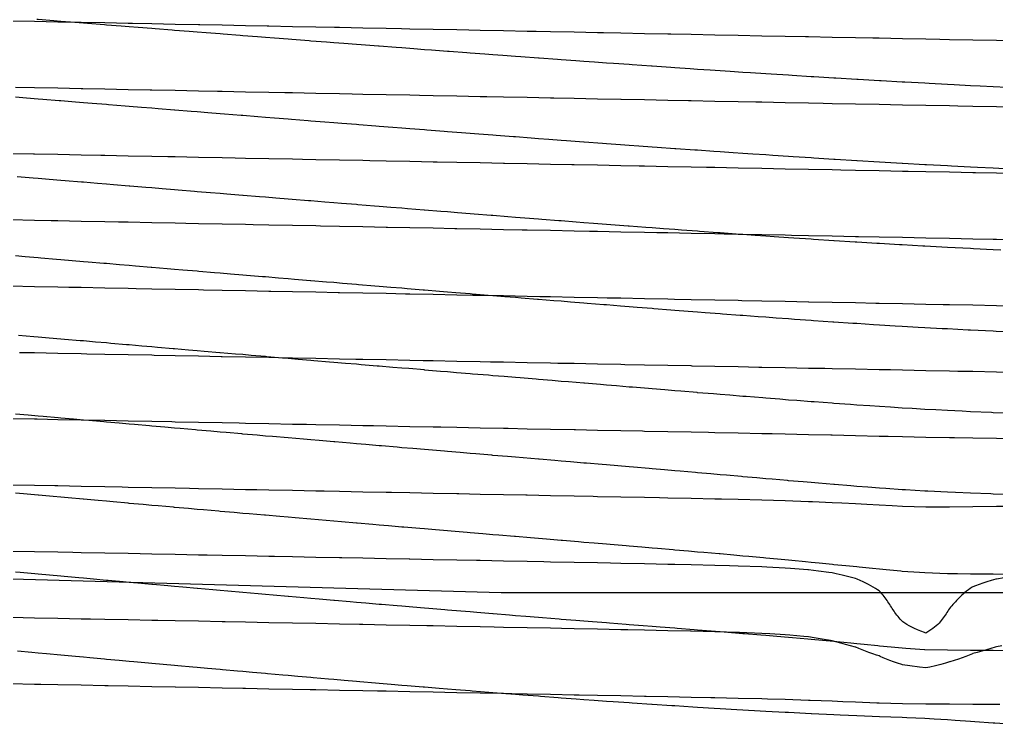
# Model space of a CAD drawing. Header units: metres. Extents: x 0 to 7092, y 40 to 458.
# Drawn here: x 3620.2 to 3710.5, y 97.9 to 163 of the extents above; entities that cross this region are included whole.
import ezdxf

# ---------------------------------------------------------------- set-up
doc = ezdxf.new("R2010")
doc.units = ezdxf.units.M

msp = doc.modelspace()

# ---------------------------------------------------------------- linework, layer by layer
at = {"color": 1}
msp.add_lwpolyline([(3530.956, 109.89), (3600.688, 111.843), (3600.688, 111.843), (3600.688, 111.843), (3600.688, 111.843), (3600.688, 111.843), (3600.688, 111.843), (3664.704, 110.057), (3664.704, 110.057), (3664.704, 110.057), (3664.704, 110.057), (3664.704, 110.057), (3664.704, 110.057), (3664.704, 110.057), (3664.704, 110.057), (3719.453, 110.073)], dxfattribs=at)
at = {"layer": 'Contour_Level_10'}
for points in [[(3712.271, 134.108), (3710.457, 134.189), (3710.17, 134.202), (3708.068, 134.302), (3707.869, 134.312), (3705.967, 134.409), (3705.478, 134.435), (3703.866, 134.523), (3703.24, 134.559), (3701.765, 134.643), (3701.129, 134.682), (3699.664, 134.77), (3699.123, 134.805), (3697.563, 134.904), (3697.202, 134.928), (3695.462, 135.043), (3695.351, 135.051), (3693.562, 135.174), (3693.361, 135.188), (3691.823, 135.297), (3691.26, 135.337), (3690.119, 135.42), (3689.159, 135.49), (3688.446, 135.544), (3687.057, 135.647), (3686.797, 135.667), (3685.173, 135.79), (3684.956, 135.806), (3683.57, 135.913), (3682.855, 135.968), (3681.979, 136.036), (3680.754, 136.131), (3680.4, 136.159), (3678.833, 136.282), (3678.653, 136.296), (3677.278, 136.405), (3676.552, 136.463), (3675.728, 136.529), (3674.451, 136.63), (3674.185, 136.652), (3672.649, 136.775), (3672.35, 136.799), (3671.118, 136.898), (3670.249, 136.968), (3669.592, 137.021), (3668.148, 137.138), (3668.069, 137.144), (3666.551, 137.267), (3666.046, 137.308), (3665.037, 137.39), (3663.945, 137.479), (3663.525, 137.514), (3662.017, 137.637), (3661.844, 137.651), (3660.512, 137.76), (3659.743, 137.823), (3659.01, 137.883), (3657.642, 137.995), (3657.509, 138.006), (3656.013, 138.129), (3655.541, 138.168), (3654.519, 138.252), (3653.44, 138.341), (3653.026, 138.375), (3651.537, 138.498), (3651.339, 138.515), (3650.05, 138.622), (3649.238, 138.689), (3648.565, 138.745), (3647.137, 138.863), (3647.082, 138.868), (3645.602, 138.991), (3645.035, 139.038), (3644.124, 139.114), (3642.934, 139.213), (3642.648, 139.237), (3641.174, 139.36), (3640.833, 139.389), (3639.703, 139.483), (3638.732, 139.565), (3638.232, 139.607), (3636.764, 139.73), (3636.631, 139.741), (3635.298, 139.853), (3634.53, 139.917), (3633.834, 139.976), (3632.429, 140.094), (3632.37, 140.099), (3630.909, 140.222), (3630.328, 140.271), (3629.45, 140.345), (3628.227, 140.449), (3627.991, 140.468), (3626.535, 140.592), (3626.126, 140.626), (3625.079, 140.715), (3624.024, 140.804), (3623.625, 140.838), (3622.172, 140.961), (3621.923, 140.982), (3620.72, 141.084), (3619.822, 141.16)], [(3712.637, 124.241), (3710.469, 124.275), (3708.301, 124.31), (3706.596, 124.339), (3706.132, 124.347), (3703.964, 124.388), (3701.796, 124.433), (3700.463, 124.462), (3699.628, 124.481), (3697.46, 124.532), (3695.292, 124.583), (3695.184, 124.586), (3693.124, 124.633), (3690.956, 124.682), (3689.741, 124.709), (3688.788, 124.729), (3686.62, 124.775), (3684.452, 124.82), (3683.885, 124.832), (3682.284, 124.864), (3680.116, 124.908), (3677.948, 124.951), (3677.773, 124.955), (3675.779, 124.995), (3673.611, 125.038), (3671.578, 125.078), (3671.443, 125.081), (3669.275, 125.124), (3667.107, 125.167), (3665.364, 125.201), (3664.939, 125.21), (3662.771, 125.253), (3660.603, 125.295), (3659.147, 125.324), (3658.435, 125.338), (3656.267, 125.381), (3654.099, 125.424), (3652.929, 125.447), (3651.931, 125.467), (3649.763, 125.51), (3647.595, 125.553), (3646.71, 125.571), (3645.427, 125.596), (3643.258, 125.639), (3641.09, 125.682), (3640.492, 125.694), (3638.922, 125.725), (3636.754, 125.768), (3634.586, 125.811), (3634.274, 125.817), (3632.418, 125.854), (3630.25, 125.896), (3628.082, 125.939), (3628.056, 125.94), (3625.914, 125.982), (3623.746, 126.025), (3621.837, 126.063), (3621.578, 126.068), (3619.41, 126.111)]]:
    msp.add_lwpolyline(points, dxfattribs=at)
at = {"layer": 'Contour_Level_11'}
for points in [[(3712.271, 126.589), (3710.17, 126.673), (3710.031, 126.679), (3708.068, 126.765), (3707.306, 126.802), (3705.967, 126.867), (3704.88, 126.925), (3703.866, 126.979), (3702.69, 127.048), (3701.765, 127.102), (3700.676, 127.171), (3699.664, 127.235), (3698.793, 127.294), (3697.563, 127.378), (3697.006, 127.417), (3695.462, 127.528), (3695.29, 127.541), (3693.639, 127.664), (3693.361, 127.684), (3692.031, 127.787), (3691.26, 127.846), (3690.451, 127.91), (3689.159, 128.012), (3688.893, 128.033), (3687.357, 128.156), (3687.057, 128.18), (3685.836, 128.279), (3684.956, 128.351), (3684.324, 128.402), (3682.855, 128.523), (3682.819, 128.526), (3681.323, 128.649), (3680.754, 128.695), (3679.829, 128.772), (3678.653, 128.869), (3678.339, 128.895), (3676.852, 129.018), (3676.552, 129.043), (3675.367, 129.141), (3674.451, 129.217), (3673.883, 129.264), (3672.4, 129.387), (3672.35, 129.392), (3670.919, 129.511), (3670.249, 129.566), (3669.438, 129.634), (3668.148, 129.741), (3667.959, 129.757), (3666.481, 129.88), (3666.046, 129.916), (3665.004, 130.003), (3663.945, 130.091), (3663.528, 130.126), (3662.054, 130.249), (3661.844, 130.267), (3660.581, 130.372), (3659.743, 130.442), (3659.11, 130.495), (3657.642, 130.618), (3657.64, 130.619), (3656.173, 130.742), (3655.541, 130.795), (3654.707, 130.865), (3653.44, 130.971), (3653.242, 130.988), (3651.781, 131.111), (3651.339, 131.148), (3650.321, 131.234), (3649.238, 131.326), (3648.863, 131.357), (3647.406, 131.48), (3647.137, 131.503), (3645.953, 131.604), (3645.035, 131.681), (3644.501, 131.727), (3643.051, 131.85), (3642.934, 131.86), (3641.603, 131.973), (3640.833, 132.038), (3640.157, 132.096), (3638.732, 132.218), (3638.713, 132.219), (3637.272, 132.342), (3636.631, 132.397), (3635.832, 132.465), (3634.53, 132.577), (3634.393, 132.589), (3632.957, 132.712), (3632.429, 132.757), (3631.522, 132.835), (3630.328, 132.937), (3630.089, 132.958), (3628.657, 133.081), (3628.227, 133.118), (3627.228, 133.204), (3626.126, 133.299), (3625.799, 133.327), (3624.372, 133.45), (3624.024, 133.48), (3622.946, 133.574), (3621.923, 133.662), (3621.521, 133.697), (3620.097, 133.82)], [(3712.637, 118.021), (3710.469, 118.001), (3708.301, 117.967), (3706.132, 117.939), (3703.964, 117.947), (3701.796, 118.012), (3700.845, 118.06), (3699.628, 118.12), (3698.509, 118.183), (3697.46, 118.241), (3696.182, 118.306), (3695.292, 118.351), (3693.467, 118.429), (3693.124, 118.444), (3690.956, 118.52), (3689.871, 118.553), (3688.788, 118.584), (3686.62, 118.64), (3685.087, 118.676), (3684.452, 118.69), (3682.284, 118.738), (3680.116, 118.783), (3679.329, 118.799), (3677.948, 118.827), (3675.779, 118.871), (3673.611, 118.914), (3673.207, 118.922), (3671.443, 118.957), (3669.275, 119), (3667.107, 119.043), (3667.004, 119.045), (3664.939, 119.086), (3662.771, 119.129), (3660.788, 119.168), (3660.603, 119.172), (3658.435, 119.215), (3656.267, 119.258), (3654.57, 119.291), (3654.099, 119.301), (3651.931, 119.344), (3649.763, 119.386), (3648.352, 119.414), (3647.595, 119.429), (3645.427, 119.472), (3643.258, 119.515), (3642.134, 119.538), (3641.09, 119.558), (3638.922, 119.601), (3636.754, 119.644), (3635.916, 119.661), (3634.586, 119.687), (3632.418, 119.73), (3630.25, 119.773), (3629.697, 119.784), (3628.082, 119.816), (3625.914, 119.859), (3623.746, 119.902), (3623.479, 119.907), (3621.578, 119.945), (3619.41, 119.987)]]:
    msp.add_lwpolyline(points, dxfattribs=at)
at = {"layer": 'Contour_Level_12'}
for points in [[(3712.271, 119.099), (3710.17, 119.161), (3709.955, 119.168), (3708.068, 119.233), (3706.681, 119.291), (3705.967, 119.321), (3704.138, 119.414), (3703.866, 119.428), (3702.063, 119.538), (3701.765, 119.556), (3700.253, 119.661), (3699.664, 119.701), (3698.589, 119.784), (3697.563, 119.862), (3697.015, 119.907), (3695.501, 120.03), (3695.462, 120.033), (3694.045, 120.153), (3693.361, 120.211), (3692.604, 120.276), (3691.26, 120.392), (3691.176, 120.399), (3689.763, 120.523), (3689.159, 120.575), (3688.349, 120.646), (3687.057, 120.758), (3686.935, 120.769), (3685.52, 120.892), (3684.956, 120.941), (3684.101, 121.015), (3682.855, 121.123), (3682.678, 121.138), (3681.249, 121.261), (3680.754, 121.304), (3679.815, 121.384), (3678.653, 121.484), (3678.377, 121.508), (3676.934, 121.631), (3676.552, 121.663), (3675.487, 121.754), (3674.451, 121.842), (3674.037, 121.877), (3672.584, 122), (3672.35, 122.02), (3671.128, 122.123), (3670.249, 122.197), (3669.671, 122.246), (3668.213, 122.369), (3668.148, 122.375), (3666.754, 122.492), (3666.046, 122.552), (3665.295, 122.616), (3663.945, 122.729), (3663.836, 122.739), (3662.378, 122.862), (3661.844, 122.907), (3660.921, 122.985), (3659.743, 123.085), (3659.465, 123.108), (3658.011, 123.231), (3657.642, 123.263), (3656.56, 123.354), (3655.541, 123.441), (3655.109, 123.477), (3653.661, 123.601), (3653.44, 123.619), (3652.216, 123.724), (3651.339, 123.798), (3650.772, 123.847), (3649.331, 123.97), (3649.238, 123.978), (3647.893, 124.093), (3647.137, 124.158), (3646.457, 124.216), (3645.035, 124.338), (3645.023, 124.339), (3643.593, 124.462), (3642.934, 124.519), (3642.164, 124.586), (3640.833, 124.7), (3640.737, 124.709), (3639.314, 124.832), (3638.732, 124.882), (3637.893, 124.955), (3636.631, 125.064), (3636.473, 125.078), (3635.056, 125.201), (3634.53, 125.247), (3633.642, 125.324), (3632.429, 125.43), (3632.229, 125.447), (3630.818, 125.571), (3630.328, 125.613), (3629.41, 125.694), (3628.227, 125.797), (3628.002, 125.817), (3626.597, 125.94), (3626.126, 125.981), (3625.194, 126.063), (3624.024, 126.166), (3623.791, 126.186), (3622.391, 126.309), (3621.923, 126.35), (3620.992, 126.432), (3619.822, 126.535)], [(3711.182, 111.411), (3710.469, 111.301), (3710.424, 111.288), (3710.001, 111.165), (3709.604, 111.042), (3709.228, 110.919), (3708.873, 110.796), (3708.536, 110.673), (3708.301, 110.583), (3708.248, 110.55), (3708.059, 110.426), (3707.884, 110.303), (3707.72, 110.18), (3707.566, 110.057), (3707.422, 109.934), (3707.285, 109.811), (3707.155, 109.688), (3707.03, 109.565), (3706.911, 109.441), (3706.795, 109.318), (3706.682, 109.195), (3706.571, 109.072), (3706.461, 108.949), (3706.351, 108.826), (3706.242, 108.703), (3706.132, 108.581), (3706.132, 108.58), (3706.058, 108.456), (3705.982, 108.333), (3705.903, 108.21), (3705.822, 108.087), (3705.738, 107.964), (3705.652, 107.841), (3705.565, 107.718), (3705.475, 107.595), (3705.382, 107.471), (3705.282, 107.348), (3705.173, 107.225), (3705.052, 107.102), (3704.915, 106.979), (3704.765, 106.856), (3704.601, 106.733), (3704.425, 106.61), (3704.24, 106.486), (3704.046, 106.363), (3703.964, 106.313), (3703.827, 106.363), (3703.503, 106.486), (3703.196, 106.61), (3702.911, 106.733), (3702.65, 106.856), (3702.415, 106.979), (3702.204, 107.102), (3702.013, 107.225), (3701.837, 107.348), (3701.796, 107.379), (3701.707, 107.471), (3701.594, 107.595), (3701.486, 107.718), (3701.384, 107.841), (3701.287, 107.964), (3701.193, 108.087), (3701.103, 108.21), (3701.016, 108.333), (3700.932, 108.456), (3700.85, 108.58), (3700.77, 108.703), (3700.691, 108.826), (3700.612, 108.949), (3700.533, 109.072), (3700.452, 109.195), (3700.37, 109.318), (3700.286, 109.441), (3700.197, 109.565), (3700.105, 109.688), (3700.006, 109.811), (3699.901, 109.934), (3699.789, 110.057), (3699.668, 110.18), (3699.628, 110.219), (3699.5, 110.303), (3699.305, 110.426), (3699.101, 110.55), (3698.885, 110.673), (3698.658, 110.796), (3698.418, 110.919), (3698.164, 111.042), (3697.893, 111.165), (3697.606, 111.288), (3697.46, 111.348), (3697.215, 111.411), (3696.723, 111.535), (3696.208, 111.658), (3695.668, 111.781), (3695.292, 111.863), (3694.988, 111.904), (3694.048, 112.027), (3693.124, 112.144), (3693.045, 112.15), (3691.455, 112.273), (3690.956, 112.311), (3689.252, 112.396), (3688.788, 112.419), (3686.62, 112.497), (3685.798, 112.52), (3684.452, 112.557), (3682.284, 112.609), (3680.766, 112.643), (3680.116, 112.657), (3677.948, 112.702), (3675.779, 112.746), (3674.817, 112.766), (3673.611, 112.79), (3671.443, 112.833), (3669.275, 112.876), (3668.642, 112.889), (3667.107, 112.919), (3664.939, 112.962), (3662.771, 113.005), (3662.43, 113.012), (3660.603, 113.048), (3658.435, 113.091), (3656.267, 113.134), (3656.212, 113.135), (3654.099, 113.177), (3651.931, 113.22), (3649.994, 113.258), (3649.763, 113.263), (3647.595, 113.306), (3645.427, 113.349), (3643.776, 113.381), (3643.258, 113.392), (3641.09, 113.435), (3638.922, 113.477), (3637.558, 113.505), (3636.754, 113.52), (3634.586, 113.563), (3632.418, 113.606), (3631.339, 113.628), (3630.25, 113.649), (3628.082, 113.692), (3625.914, 113.735), (3625.121, 113.751), (3623.746, 113.778), (3621.578, 113.821), (3619.41, 113.864)]]:
    msp.add_lwpolyline(points, dxfattribs=at)
at = {"layer": 'Contour_Level_13'}
for points in [[(3712.271, 111.724), (3710.17, 111.743), (3708.068, 111.763), (3706.894, 111.781), (3705.967, 111.795), (3703.866, 111.87), (3703.378, 111.904), (3701.765, 112.015), (3701.632, 112.027), (3700.297, 112.15), (3699.664, 112.208), (3699.013, 112.273), (3697.779, 112.396), (3697.563, 112.418), (3696.558, 112.52), (3695.462, 112.63), (3695.332, 112.643), (3694.091, 112.766), (3693.361, 112.838), (3692.835, 112.889), (3691.559, 113.012), (3691.26, 113.041), (3690.256, 113.135), (3689.159, 113.238), (3688.938, 113.258), (3687.592, 113.381), (3687.057, 113.43), (3686.226, 113.505), (3684.956, 113.618), (3684.847, 113.628), (3683.443, 113.751), (3682.855, 113.802), (3682.026, 113.874), (3680.754, 113.984), (3680.599, 113.997), (3679.156, 114.12), (3678.653, 114.163), (3677.705, 114.243), (3676.552, 114.341), (3676.248, 114.366), (3674.784, 114.489), (3674.451, 114.518), (3673.315, 114.613), (3672.35, 114.694), (3671.845, 114.736), (3670.373, 114.859), (3670.249, 114.869), (3668.9, 114.982), (3668.148, 115.045), (3667.427, 115.105), (3666.046, 115.221), (3665.956, 115.228), (3664.487, 115.351), (3663.945, 115.397), (3663.02, 115.474), (3661.844, 115.573), (3661.555, 115.598), (3660.094, 115.721), (3659.743, 115.75), (3658.637, 115.844), (3657.642, 115.928), (3657.183, 115.967), (3655.732, 116.09), (3655.541, 116.106), (3654.287, 116.213), (3653.44, 116.285), (3652.844, 116.336), (3651.405, 116.459), (3651.339, 116.465), (3649.971, 116.583), (3649.238, 116.646), (3648.54, 116.706), (3647.137, 116.827), (3647.112, 116.829), (3645.689, 116.952), (3645.035, 117.008), (3644.269, 117.075), (3642.934, 117.191), (3642.852, 117.198), (3641.439, 117.321), (3640.833, 117.374), (3640.03, 117.444), (3638.732, 117.558), (3638.622, 117.568), (3637.22, 117.691), (3636.631, 117.742), (3635.819, 117.814), (3634.53, 117.927), (3634.421, 117.937), (3633.026, 118.06), (3632.429, 118.113), (3631.634, 118.183), (3630.328, 118.299), (3630.243, 118.306), (3628.856, 118.429), (3628.227, 118.485), (3627.471, 118.553), (3626.126, 118.672), (3626.087, 118.676), (3624.706, 118.799), (3624.024, 118.86), (3623.326, 118.922), (3621.948, 119.045), (3621.923, 119.047), (3620.573, 119.168), (3619.822, 119.235)], [(3710.969, 105.132), (3710.469, 105.048), (3710.349, 105.009), (3709.961, 104.886), (3709.555, 104.763), (3709.131, 104.64), (3708.685, 104.517), (3708.301, 104.415), (3708.252, 104.393), (3707.961, 104.27), (3707.65, 104.147), (3707.318, 104.024), (3706.964, 103.901), (3706.584, 103.778), (3706.177, 103.655), (3706.132, 103.642), (3705.774, 103.532), (3705.334, 103.408), (3704.85, 103.285), (3704.319, 103.162), (3703.964, 103.085), (3703.369, 103.162), (3702.479, 103.285), (3701.796, 103.388), (3701.728, 103.408), (3701.334, 103.532), (3700.968, 103.655), (3700.627, 103.778), (3700.309, 103.901), (3700.012, 104.024), (3699.735, 104.147), (3699.628, 104.197), (3699.403, 104.27), (3699.042, 104.393), (3698.698, 104.517), (3698.371, 104.64), (3698.06, 104.763), (3697.762, 104.886), (3697.478, 105.009), (3697.46, 105.017), (3697.007, 105.132), (3696.539, 105.255), (3696.085, 105.378), (3695.643, 105.502), (3695.292, 105.602), (3695.147, 105.625), (3694.377, 105.748), (3693.622, 105.871), (3693.124, 105.953), (3692.69, 105.994), (3691.389, 106.117), (3690.956, 106.158), (3689.539, 106.24), (3688.788, 106.284), (3686.745, 106.363), (3686.62, 106.368), (3684.452, 106.432), (3682.284, 106.485), (3682.221, 106.486), (3680.116, 106.533), (3677.948, 106.579), (3676.427, 106.61), (3675.779, 106.623), (3673.611, 106.666), (3671.443, 106.71), (3670.279, 106.733), (3669.275, 106.753), (3667.107, 106.796), (3664.939, 106.839), (3664.071, 106.856), (3662.771, 106.882), (3660.603, 106.925), (3658.435, 106.967), (3657.854, 106.979), (3656.267, 107.01), (3654.099, 107.053), (3651.931, 107.096), (3651.636, 107.102), (3649.763, 107.139), (3647.595, 107.182), (3645.427, 107.225), (3645.418, 107.225), (3643.258, 107.268), (3641.09, 107.311), (3639.199, 107.348), (3638.922, 107.354), (3636.754, 107.397), (3634.586, 107.44), (3632.981, 107.471), (3632.418, 107.483), (3630.25, 107.526), (3628.082, 107.568), (3626.763, 107.595), (3625.914, 107.611), (3623.746, 107.654), (3621.578, 107.697), (3620.545, 107.718), (3619.41, 107.74)]]:
    msp.add_lwpolyline(points, dxfattribs=at)
at = {"layer": 'Contour_Level_14'}
for points in [[(3712.271, 104.66), (3710.17, 104.694), (3708.068, 104.715), (3705.967, 104.727), (3703.866, 104.761), (3703.837, 104.763), (3702.095, 104.886), (3701.765, 104.91), (3700.744, 105.009), (3699.664, 105.116), (3699.504, 105.132), (3698.267, 105.255), (3697.563, 105.326), (3697.016, 105.378), (3695.734, 105.502), (3695.462, 105.528), (3694.397, 105.625), (3693.361, 105.72), (3693.036, 105.748), (3691.623, 105.871), (3691.26, 105.903), (3690.171, 105.994), (3689.159, 106.079), (3688.694, 106.117), (3687.189, 106.24), (3687.057, 106.251), (3685.654, 106.363), (3684.956, 106.419), (3684.107, 106.486), (3682.855, 106.586), (3682.551, 106.61), (3680.984, 106.733), (3680.754, 106.751), (3679.413, 106.856), (3678.653, 106.916), (3677.844, 106.979), (3676.552, 107.08), (3676.276, 107.102), (3674.712, 107.225), (3674.451, 107.246), (3673.155, 107.348), (3672.35, 107.412), (3671.604, 107.471), (3670.249, 107.579), (3670.06, 107.595), (3668.525, 107.718), (3668.148, 107.748), (3666.999, 107.841), (3666.046, 107.918), (3665.481, 107.964), (3663.971, 108.087), (3663.945, 108.089), (3662.473, 108.21), (3661.844, 108.262), (3660.981, 108.333), (3659.743, 108.436), (3659.497, 108.456), (3658.022, 108.58), (3657.642, 108.611), (3656.555, 108.703), (3655.541, 108.788), (3655.095, 108.826), (3653.642, 108.949), (3653.44, 108.966), (3652.197, 109.072), (3651.339, 109.145), (3650.758, 109.195), (3649.324, 109.318), (3649.238, 109.326), (3647.898, 109.441), (3647.137, 109.507), (3646.477, 109.565), (3645.06, 109.688), (3645.035, 109.69), (3643.651, 109.811), (3642.934, 109.873), (3642.245, 109.934), (3640.843, 110.057), (3640.833, 110.058), (3639.448, 110.18), (3638.732, 110.243), (3638.056, 110.303), (3636.666, 110.426), (3636.631, 110.43), (3635.283, 110.55), (3634.53, 110.617), (3633.902, 110.673), (3632.524, 110.796), (3632.429, 110.804), (3631.15, 110.919), (3630.328, 110.993), (3629.779, 111.042), (3628.41, 111.165), (3628.227, 111.182), (3627.045, 111.288), (3626.126, 111.371), (3625.681, 111.411), (3624.32, 111.535), (3624.024, 111.561), (3622.962, 111.658), (3621.923, 111.752), (3621.605, 111.781), (3620.251, 111.904), (3619.822, 111.943)], [(3710.783, 99.715), (3710.469, 99.716), (3708.301, 99.718), (3706.132, 99.731), (3703.964, 99.75), (3701.796, 99.781), (3699.628, 99.831), (3699.427, 99.838), (3697.46, 99.913), (3696.289, 99.961), (3695.292, 100.006), (3693.278, 100.084), (3693.124, 100.09), (3690.956, 100.162), (3689.31, 100.207), (3688.788, 100.222), (3686.62, 100.275), (3684.452, 100.323), (3684.093, 100.33), (3682.284, 100.369), (3680.116, 100.413), (3678.106, 100.453), (3677.948, 100.457), (3675.779, 100.5), (3673.611, 100.543), (3671.926, 100.577), (3671.443, 100.586), (3669.275, 100.629), (3667.107, 100.672), (3665.713, 100.7), (3664.939, 100.715), (3662.771, 100.758), (3660.603, 100.801), (3659.496, 100.823), (3658.435, 100.844), (3656.267, 100.887), (3654.099, 100.93), (3653.278, 100.946), (3651.931, 100.973), (3649.763, 101.016), (3647.595, 101.058), (3647.06, 101.069), (3645.427, 101.101), (3643.258, 101.144), (3641.09, 101.187), (3640.841, 101.192), (3638.922, 101.23), (3636.754, 101.273), (3634.623, 101.315), (3634.586, 101.316), (3632.418, 101.359), (3630.25, 101.402), (3628.405, 101.438), (3628.082, 101.445), (3625.914, 101.488), (3623.746, 101.531), (3622.187, 101.562), (3621.578, 101.574), (3619.41, 101.617)]]:
    msp.add_lwpolyline(points, dxfattribs=at)
at = {"layer": 'Contour_Level_15'}
msp.add_lwpolyline([(3712.177, 97.868), (3710.326, 97.991), (3710.17, 98.001), (3708.495, 98.114), (3708.068, 98.142), (3706.652, 98.237), (3705.967, 98.282), (3704.717, 98.36), (3703.866, 98.413), (3702.208, 98.483), (3701.765, 98.503), (3699.664, 98.581), (3699.004, 98.607), (3697.563, 98.664), (3696.044, 98.73), (3695.462, 98.755), (3693.383, 98.853), (3693.361, 98.854), (3691.26, 98.959), (3690.944, 98.976), (3689.159, 99.071), (3688.655, 99.099), (3687.057, 99.189), (3686.484, 99.222), (3684.956, 99.312), (3684.409, 99.345), (3682.855, 99.441), (3682.415, 99.468), (3680.754, 99.574), (3680.49, 99.592), (3678.653, 99.713), (3678.623, 99.715), (3676.812, 99.838), (3676.552, 99.856), (3675.047, 99.961), (3674.451, 100.003), (3673.321, 100.084), (3672.35, 100.154), (3671.628, 100.207), (3670.249, 100.309), (3669.965, 100.33), (3668.332, 100.453), (3668.148, 100.467), (3666.728, 100.577), (3666.046, 100.629), (3665.144, 100.7), (3663.945, 100.794), (3663.579, 100.823), (3662.034, 100.946), (3661.844, 100.961), (3660.509, 101.069), (3659.743, 101.131), (3658.998, 101.192), (3657.642, 101.303), (3657.499, 101.315), (3656.017, 101.438), (3655.541, 101.478), (3654.547, 101.562), (3653.44, 101.655), (3653.086, 101.685), (3651.637, 101.808), (3651.339, 101.833), (3650.198, 101.931), (3649.238, 102.013), (3648.767, 102.054), (3647.344, 102.177), (3647.137, 102.195), (3645.93, 102.3), (3645.035, 102.378), (3644.522, 102.423), (3643.121, 102.547), (3642.934, 102.563), (3641.728, 102.67), (3640.833, 102.749), (3640.339, 102.793), (3638.956, 102.916), (3638.732, 102.936), (3637.579, 103.039), (3636.631, 103.124), (3636.205, 103.162), (3634.837, 103.285), (3634.53, 103.313), (3633.473, 103.408), (3632.429, 103.503), (3632.112, 103.532), (3630.756, 103.655), (3630.328, 103.694), (3629.403, 103.778), (3628.227, 103.885), (3628.053, 103.901), (3626.707, 104.024), (3626.126, 104.077), (3625.363, 104.147), (3624.024, 104.27), (3624.021, 104.27), (3622.684, 104.393), (3621.923, 104.463), (3621.347, 104.517), (3620.013, 104.64)], dxfattribs=at)
at = {"layer": 'Contour_Level_4'}
msp.add_lwpolyline([(3711.478, 161.03), (3710.469, 161.05), (3708.301, 161.093), (3706.132, 161.136), (3705.26, 161.153), (3703.964, 161.179), (3701.796, 161.222), (3699.628, 161.265), (3699.042, 161.276), (3697.46, 161.308), (3695.292, 161.351), (3693.124, 161.393), (3692.824, 161.399), (3690.956, 161.436), (3688.788, 161.479), (3686.62, 161.522), (3686.605, 161.523), (3684.452, 161.565), (3682.284, 161.608), (3680.387, 161.646), (3680.116, 161.651), (3677.948, 161.694), (3675.779, 161.737), (3674.169, 161.769), (3673.611, 161.78), (3671.443, 161.823), (3669.275, 161.866), (3667.951, 161.892), (3667.107, 161.909), (3664.939, 161.952), (3662.771, 161.994), (3661.732, 162.015), (3660.603, 162.037), (3658.435, 162.08), (3656.267, 162.123), (3655.514, 162.138), (3654.099, 162.166), (3651.931, 162.209), (3649.763, 162.252), (3649.296, 162.261), (3647.595, 162.295), (3645.427, 162.338), (3643.258, 162.381), (3643.078, 162.384), (3641.09, 162.424), (3638.922, 162.467), (3636.859, 162.508), (3636.754, 162.51), (3634.586, 162.553), (3632.418, 162.595), (3630.641, 162.631), (3630.25, 162.638), (3628.082, 162.681), (3625.914, 162.724), (3624.423, 162.754), (3623.746, 162.767), (3621.578, 162.81), (3619.41, 162.853)], dxfattribs=at)
at = {"layer": 'Contour_Level_5'}
msp.add_lwpolyline([(3712.637, 154.883), (3710.469, 154.926), (3708.301, 154.969), (3706.902, 154.997), (3706.132, 155.012), (3703.964, 155.055), (3701.796, 155.098), (3700.684, 155.12), (3699.628, 155.141), (3697.46, 155.184), (3695.292, 155.227), (3694.465, 155.243), (3693.124, 155.27), (3690.956, 155.313), (3688.788, 155.356), (3688.247, 155.366), (3686.62, 155.399), (3684.452, 155.442), (3682.284, 155.484), (3682.029, 155.489), (3680.116, 155.527), (3677.948, 155.57), (3675.811, 155.613), (3675.779, 155.613), (3673.611, 155.656), (3671.443, 155.699), (3669.592, 155.736), (3669.275, 155.742), (3667.107, 155.785), (3664.939, 155.828), (3663.374, 155.859), (3662.771, 155.871), (3660.603, 155.914), (3658.435, 155.957), (3657.156, 155.982), (3656.267, 156), (3654.099, 156.043), (3651.931, 156.085), (3650.938, 156.105), (3649.763, 156.128), (3647.595, 156.171), (3645.427, 156.214), (3644.719, 156.228), (3643.258, 156.257), (3641.09, 156.3), (3638.922, 156.343), (3638.501, 156.351), (3636.754, 156.386), (3634.586, 156.429), (3632.418, 156.472), (3632.283, 156.474), (3630.25, 156.515), (3628.082, 156.558), (3626.065, 156.598), (3625.914, 156.601), (3623.746, 156.644), (3621.578, 156.686), (3619.846, 156.721)], dxfattribs=at)
at = {"layer": 'Contour_Level_6'}
msp.add_lwpolyline([(3712.637, 148.76), (3710.469, 148.803), (3708.543, 148.841), (3708.301, 148.846), (3706.132, 148.889), (3703.964, 148.931), (3702.324, 148.964), (3701.796, 148.974), (3699.628, 149.017), (3697.46, 149.06), (3696.106, 149.087), (3695.292, 149.103), (3693.124, 149.146), (3690.956, 149.189), (3689.888, 149.21), (3688.788, 149.232), (3686.62, 149.275), (3684.452, 149.318), (3683.671, 149.333), (3682.284, 149.361), (3680.116, 149.404), (3677.948, 149.447), (3677.452, 149.456), (3675.779, 149.49), (3673.611, 149.533), (3671.443, 149.575), (3671.234, 149.58), (3669.275, 149.618), (3667.107, 149.661), (3665.016, 149.703), (3664.939, 149.704), (3662.771, 149.747), (3660.603, 149.79), (3658.798, 149.826), (3658.435, 149.833), (3656.267, 149.876), (3654.099, 149.919), (3652.579, 149.949), (3651.931, 149.962), (3649.763, 150.005), (3647.595, 150.048), (3646.361, 150.072), (3645.427, 150.091), (3643.258, 150.134), (3641.09, 150.176), (3640.143, 150.195), (3638.922, 150.219), (3636.754, 150.262), (3634.586, 150.305), (3633.925, 150.318), (3632.418, 150.348), (3630.25, 150.391), (3628.082, 150.434), (3627.706, 150.441), (3625.914, 150.477), (3623.746, 150.52), (3621.578, 150.563), (3621.488, 150.565), (3619.41, 150.606)], dxfattribs=at)
at = {"layer": 'Contour_Level_7'}
for points in [[(3711.452, 156.721), (3710.17, 156.783), (3708.972, 156.844), (3708.068, 156.889), (3706.575, 156.967), (3705.967, 156.999), (3704.255, 157.09), (3703.866, 157.111), (3702.007, 157.213), (3701.765, 157.227), (3699.823, 157.336), (3699.664, 157.345), (3697.697, 157.459), (3697.563, 157.467), (3695.623, 157.583), (3695.462, 157.592), (3693.597, 157.706), (3693.361, 157.72), (3691.612, 157.829), (3691.26, 157.851), (3689.666, 157.952), (3689.159, 157.984), (3687.754, 158.075), (3687.057, 158.12), (3685.872, 158.198), (3684.956, 158.258), (3684.018, 158.321), (3682.855, 158.399), (3682.188, 158.444), (3680.754, 158.542), (3680.38, 158.568), (3678.653, 158.687), (3678.593, 158.691), (3676.828, 158.814), (3676.552, 158.833), (3675.08, 158.937), (3674.451, 158.981), (3673.346, 159.06), (3672.35, 159.131), (3671.626, 159.183), (3670.249, 159.282), (3669.919, 159.306), (3668.223, 159.429), (3668.148, 159.435), (3666.542, 159.553), (3666.046, 159.589), (3664.869, 159.676), (3663.945, 159.744), (3663.205, 159.799), (3661.844, 159.9), (3661.549, 159.922), (3659.902, 160.045), (3659.743, 160.057), (3658.264, 160.168), (3657.642, 160.215), (3656.632, 160.291), (3655.541, 160.374), (3655.005, 160.414), (3653.44, 160.533), (3653.385, 160.538), (3651.771, 160.661), (3651.339, 160.694), (3650.163, 160.784), (3649.238, 160.855), (3648.559, 160.907), (3647.137, 161.016), (3646.959, 161.03), (3645.365, 161.153), (3645.035, 161.179), (3643.775, 161.276), (3642.934, 161.341), (3642.188, 161.399), (3640.833, 161.505), (3640.604, 161.523), (3639.025, 161.646), (3638.732, 161.668), (3637.448, 161.769), (3636.631, 161.833), (3635.875, 161.892), (3634.53, 161.997), (3634.304, 162.015), (3632.736, 162.138), (3632.429, 162.162), (3631.171, 162.261), (3630.328, 162.328), (3629.607, 162.384), (3628.227, 162.493), (3628.046, 162.508), (3626.487, 162.631), (3626.126, 162.659), (3624.93, 162.754), (3624.024, 162.825), (3623.375, 162.877), (3621.923, 162.992), (3621.82, 163)], [(3712.637, 142.636), (3710.469, 142.679), (3710.179, 142.685), (3708.301, 142.722), (3706.132, 142.765), (3703.964, 142.808), (3703.959, 142.808), (3701.796, 142.851), (3699.628, 142.894), (3697.743, 142.931), (3697.46, 142.937), (3695.292, 142.979), (3693.124, 143.022), (3691.527, 143.054), (3690.956, 143.065), (3688.788, 143.108), (3686.62, 143.151), (3685.311, 143.177), (3684.452, 143.194), (3682.284, 143.237), (3680.116, 143.28), (3679.094, 143.3), (3677.948, 143.323), (3675.779, 143.366), (3673.611, 143.409), (3672.876, 143.423), (3671.443, 143.452), (3669.275, 143.495), (3667.107, 143.538), (3666.658, 143.547), (3664.939, 143.581), (3662.771, 143.624), (3660.603, 143.666), (3660.44, 143.67), (3658.435, 143.709), (3656.267, 143.752), (3654.221, 143.793), (3654.099, 143.795), (3651.931, 143.838), (3649.763, 143.881), (3648.003, 143.916), (3647.595, 143.924), (3645.427, 143.967), (3643.258, 144.01), (3641.785, 144.039), (3641.09, 144.053), (3638.922, 144.096), (3636.754, 144.139), (3635.567, 144.162), (3634.586, 144.182), (3632.418, 144.225), (3630.25, 144.267), (3629.348, 144.285), (3628.082, 144.31), (3625.914, 144.353), (3623.746, 144.396), (3623.13, 144.408), (3621.578, 144.439), (3619.41, 144.482)]]:
    msp.add_lwpolyline(points, dxfattribs=at)
at = {"layer": 'Contour_Level_8'}
for points in [[(3711.211, 149.21), (3710.17, 149.261), (3708.716, 149.333), (3708.068, 149.366), (3706.324, 149.456), (3705.967, 149.475), (3704.025, 149.58), (3703.866, 149.588), (3701.811, 149.703), (3701.765, 149.705), (3699.671, 149.826), (3699.664, 149.826), (3697.597, 149.949), (3697.563, 149.951), (3695.581, 150.072), (3695.462, 150.079), (3693.616, 150.195), (3693.361, 150.211), (3691.696, 150.318), (3691.26, 150.346), (3689.815, 150.441), (3689.159, 150.485), (3687.968, 150.565), (3687.057, 150.626), (3686.152, 150.688), (3684.956, 150.769), (3684.362, 150.811), (3682.855, 150.916), (3682.596, 150.934), (3680.853, 151.057), (3680.754, 151.064), (3679.132, 151.18), (3678.653, 151.214), (3677.428, 151.303), (3676.552, 151.367), (3675.738, 151.426), (3674.451, 151.521), (3674.062, 151.55), (3672.397, 151.673), (3672.35, 151.676), (3670.748, 151.796), (3670.249, 151.833), (3669.108, 151.919), (3668.148, 151.991), (3667.477, 152.042), (3666.046, 152.15), (3665.854, 152.165), (3664.24, 152.288), (3663.945, 152.311), (3662.634, 152.411), (3661.844, 152.472), (3661.034, 152.535), (3659.743, 152.634), (3659.44, 152.658), (3657.852, 152.781), (3657.642, 152.797), (3656.271, 152.904), (3655.541, 152.961), (3654.694, 153.027), (3653.44, 153.125), (3653.122, 153.15), (3651.554, 153.273), (3651.339, 153.29), (3649.991, 153.396), (3649.238, 153.456), (3648.432, 153.52), (3647.137, 153.622), (3646.875, 153.643), (3645.323, 153.766), (3645.035, 153.789), (3643.775, 153.889), (3642.934, 153.956), (3642.229, 154.012), (3640.833, 154.123), (3640.686, 154.135), (3639.146, 154.258), (3638.732, 154.291), (3637.609, 154.381), (3636.631, 154.46), (3636.075, 154.505), (3634.542, 154.628), (3634.53, 154.629), (3633.012, 154.751), (3632.429, 154.798), (3631.484, 154.874), (3630.328, 154.967), (3629.958, 154.997), (3628.433, 155.12), (3628.227, 155.137), (3626.911, 155.243), (3626.126, 155.307), (3625.39, 155.366), (3624.024, 155.477), (3623.871, 155.489), (3622.353, 155.613), (3621.923, 155.647), (3620.836, 155.736), (3619.822, 155.818)], [(3711.788, 136.529), (3710.469, 136.555), (3708.301, 136.597), (3706.132, 136.64), (3705.556, 136.652), (3703.964, 136.683), (3701.796, 136.726), (3699.628, 136.769), (3699.343, 136.775), (3697.46, 136.812), (3695.292, 136.855), (3693.144, 136.898), (3693.124, 136.898), (3690.956, 136.941), (3688.788, 136.984), (3686.942, 137.021), (3686.62, 137.027), (3684.452, 137.07), (3682.284, 137.113), (3680.732, 137.144), (3680.116, 137.156), (3677.948, 137.199), (3675.779, 137.242), (3674.517, 137.267), (3673.611, 137.285), (3671.443, 137.328), (3669.275, 137.371), (3668.299, 137.39), (3667.107, 137.414), (3664.939, 137.457), (3662.771, 137.5), (3662.081, 137.514), (3660.603, 137.543), (3658.435, 137.586), (3656.267, 137.629), (3655.863, 137.637), (3654.099, 137.672), (3651.931, 137.715), (3649.763, 137.757), (3649.645, 137.76), (3647.595, 137.8), (3645.427, 137.843), (3643.427, 137.883), (3643.258, 137.886), (3641.09, 137.929), (3638.922, 137.972), (3637.208, 138.006), (3636.754, 138.015), (3634.586, 138.058), (3632.418, 138.101), (3630.99, 138.129), (3630.25, 138.144), (3628.082, 138.187), (3625.914, 138.23), (3624.772, 138.252), (3623.746, 138.273), (3621.578, 138.315), (3619.41, 138.358)]]:
    msp.add_lwpolyline(points, dxfattribs=at)
at = {"layer": 'Contour_Level_9'}
for points in [[(3710.874, 141.7), (3710.17, 141.733), (3708.346, 141.823), (3708.068, 141.837), (3705.967, 141.945), (3705.953, 141.946), (3703.866, 142.059), (3703.685, 142.069), (3701.765, 142.178), (3701.516, 142.192), (3699.664, 142.301), (3699.432, 142.315), (3697.563, 142.43), (3697.422, 142.438), (3695.475, 142.562), (3695.462, 142.562), (3693.588, 142.685), (3693.361, 142.7), (3691.747, 142.808), (3691.26, 142.841), (3689.946, 142.931), (3689.159, 142.985), (3688.177, 143.054), (3687.057, 143.133), (3686.438, 143.177), (3684.956, 143.283), (3684.723, 143.3), (3683.033, 143.423), (3682.855, 143.436), (3681.364, 143.547), (3680.754, 143.592), (3679.711, 143.67), (3678.653, 143.749), (3678.072, 143.793), (3676.552, 143.908), (3676.445, 143.916), (3674.833, 144.039), (3674.451, 144.068), (3673.231, 144.162), (3672.35, 144.23), (3671.637, 144.285), (3670.249, 144.393), (3670.05, 144.408), (3668.473, 144.532), (3668.148, 144.557), (3666.903, 144.655), (3666.046, 144.722), (3665.338, 144.778), (3663.945, 144.888), (3663.778, 144.901), (3662.225, 145.024), (3661.844, 145.054), (3660.676, 145.147), (3659.743, 145.221), (3659.132, 145.27), (3657.642, 145.389), (3657.59, 145.393), (3656.055, 145.517), (3655.541, 145.558), (3654.523, 145.64), (3653.44, 145.727), (3652.994, 145.763), (3651.468, 145.886), (3651.339, 145.896), (3649.947, 146.009), (3649.238, 146.066), (3648.427, 146.132), (3647.137, 146.237), (3646.911, 146.255), (3645.397, 146.378), (3645.035, 146.408), (3643.887, 146.502), (3642.934, 146.579), (3642.378, 146.625), (3640.872, 146.748), (3640.833, 146.751), (3639.369, 146.871), (3638.732, 146.923), (3637.867, 146.994), (3636.631, 147.095), (3636.368, 147.117), (3634.87, 147.24), (3634.53, 147.268), (3633.375, 147.363), (3632.429, 147.441), (3631.882, 147.486), (3630.389, 147.61), (3630.328, 147.615), (3628.9, 147.733), (3628.227, 147.788), (3627.411, 147.856), (3626.126, 147.962), (3625.923, 147.979), (3624.437, 148.102), (3624.024, 148.136), (3622.953, 148.225), (3621.923, 148.311), (3621.469, 148.348), (3619.987, 148.471)], [(3712.637, 130.385), (3710.469, 130.426), (3708.301, 130.468), (3706.911, 130.495), (3706.132, 130.511), (3703.964, 130.553), (3701.796, 130.597), (3700.697, 130.619), (3699.628, 130.64), (3697.46, 130.684), (3695.292, 130.728), (3694.61, 130.742), (3693.124, 130.772), (3690.956, 130.816), (3688.788, 130.859), (3688.514, 130.865), (3686.62, 130.903), (3684.452, 130.946), (3682.353, 130.988), (3682.284, 130.989), (3680.116, 131.032), (3677.948, 131.076), (3676.154, 131.111), (3675.779, 131.119), (3673.611, 131.162), (3671.443, 131.204), (3669.94, 131.234), (3669.275, 131.247), (3667.107, 131.29), (3664.939, 131.333), (3663.723, 131.357), (3662.771, 131.376), (3660.603, 131.419), (3658.435, 131.462), (3657.505, 131.48), (3656.267, 131.505), (3654.099, 131.548), (3651.931, 131.591), (3651.287, 131.604), (3649.763, 131.634), (3647.595, 131.677), (3645.427, 131.72), (3645.069, 131.727), (3643.258, 131.763), (3641.09, 131.805), (3638.922, 131.848), (3638.85, 131.85), (3636.754, 131.891), (3634.586, 131.934), (3632.632, 131.973), (3632.418, 131.977), (3630.25, 132.02), (3628.082, 132.063), (3626.414, 132.096), (3625.914, 132.106), (3623.746, 132.149), (3621.578, 132.192), (3620.196, 132.219)]]:
    msp.add_lwpolyline(points, dxfattribs=at)

doc.saveas('drawing.dxf')
